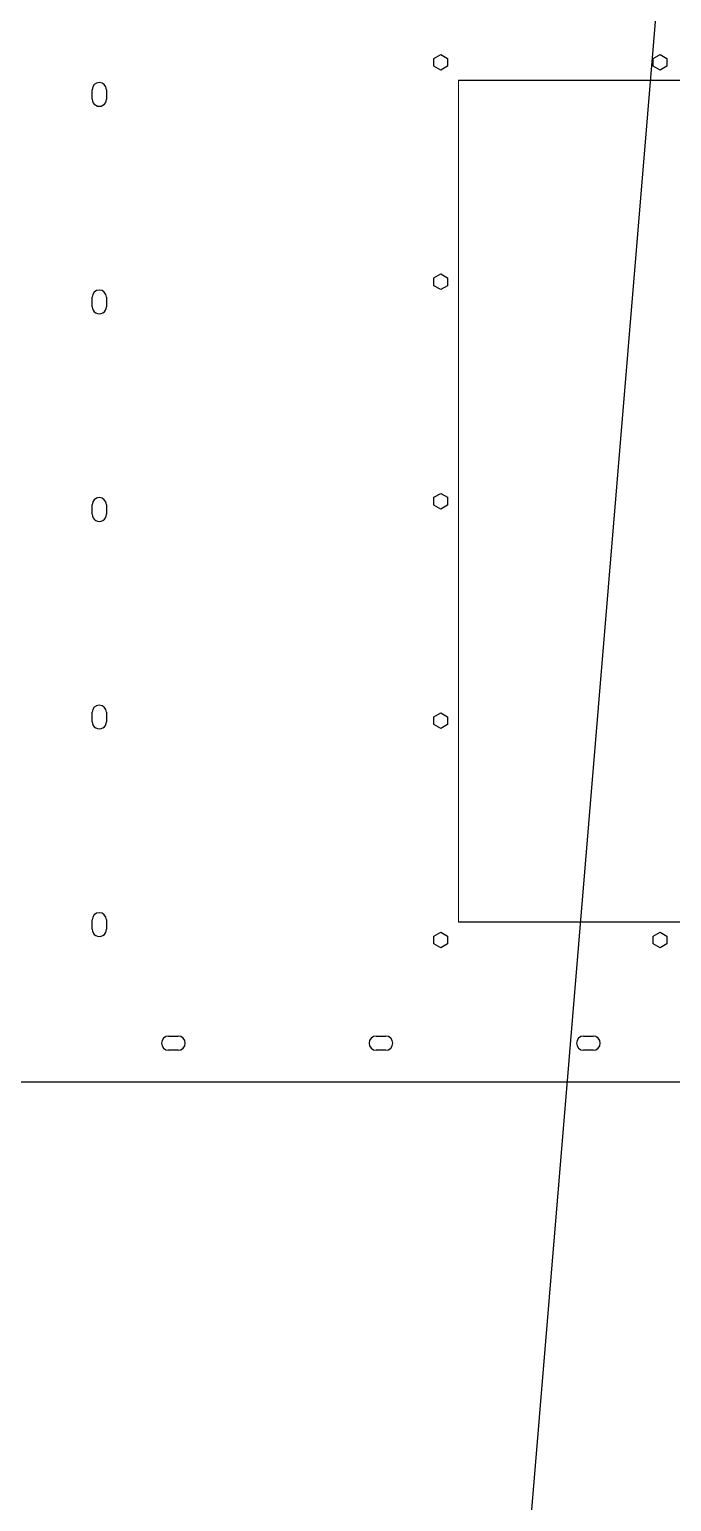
# Model space of a CAD drawing. Extents: x 28911 to 70911, y -59 to 29641.
# Drawn here: x 62232 to 62774, y 18962 to 20203 of the extents above; entities that cross this region are included whole.
import ezdxf

# ---------------------------------------------------------------- set-up
doc = ezdxf.new("R2010")
doc.units = 0
doc.header["$LTSCALE"] = 300
doc.header["$MEASUREMENT"] = 0
doc.styles.get("Standard").update_dxf_attribs({"font": 'STANDARD'})
doc.dimstyles.new('sc1a50_pollici', dxfattribs={"dimscale": 50, "dimtxt": 3, "dimasz": 3, "dimexe": 0, "dimexo": 0, "dimgap": 1, "dimtad": 1, "dimzin": 12, "dimdsep": 46, "dimtxsty": 'Standard', "dimblk": 'CLOSEDBLANK', "dimcen": 1, "dimclrd": 253, "dimclre": 253, "dimclrt": 2, "dimadec": 0, "dimazin": 3, "dimtfac": 1, "dimtmove": 0, "dimatfit": 1, "dimldrblk": 'CLOSEDBLANK', "dimfxl": 1, "dimtolj": 1, "dimtzin": 0, "dimarcsym": 0})

# ---------------------------------------------------------------- blocks, each defined once
blk = doc.blocks.new('A$Cedfd1987')
at = {"color": 7, "linetype": 'Continuous', "lineweight": 25}
for p, q in [((562, 1529.9), (562, -404.9)), ((-283, 628), (-283, 1338)), ((427, 1338), (427, 628)), ((-304.6, 798), (-301.3, 803.7)), ((-301.3, 792.2), (-304.6, 798)), ((-301.3, 803.7), (-294.7, 803.7)), ((-294.7, 803.7), (-291.4, 798)), ((-291.4, 798), (-294.7, 792.2)), ((435.4, 798), (438.7, 803.7)), ((438.7, 792.2), (435.4, 798)), ((438.7, 803.7), (445.3, 803.7)), ((445.3, 803.7), (448.6, 798)), ((448.6, 798), (445.3, 792.2)), ((-294.7, 792.2), (-301.3, 792.2)), ((445.3, 792.2), (438.7, 792.2)), ((523, 733.5), (523, 741.5)), ((535, 741.5), (535, 733.5)), ((-304.6, 613), (-301.3, 618.7)), ((-301.3, 607.2), (-304.6, 613)), ((-301.3, 618.7), (-294.7, 618.7)), ((-294.7, 618.7), (-291.4, 613)), ((-291.4, 613), (-294.7, 607.2)), ((-119.6, 613), (-116.3, 618.7)), ((-116.3, 607.2), (-119.6, 613)), ((-116.3, 618.7), (-109.7, 618.7)), ((-109.7, 618.7), (-106.4, 613)), ((-106.4, 613), (-109.7, 607.2)), ((65.4, 613), (68.7, 618.7)), ((68.7, 607.2), (65.4, 613)), ((68.7, 618.7), (75.3, 618.7)), ((75.3, 618.7), (78.6, 613)), ((78.6, 613), (75.3, 607.2)), ((250.4, 613), (253.7, 618.7)), ((253.7, 607.2), (250.4, 613)), ((253.7, 618.7), (260.3, 618.7)), ((260.3, 618.7), (263.6, 613)), ((263.6, 613), (260.3, 607.2)), ((435.4, 613), (438.7, 618.7)), ((438.7, 607.2), (435.4, 613)), ((438.7, 618.7), (445.3, 618.7)), ((445.3, 618.7), (448.6, 613)), ((448.6, 613), (445.3, 607.2)), ((-294.7, 607.2), (-301.3, 607.2)), ((-109.7, 607.2), (-116.3, 607.2)), ((75.3, 607.2), (68.7, 607.2)), ((260.3, 607.2), (253.7, 607.2)), ((445.3, 607.2), (438.7, 607.2)), ((523, 558.5), (523, 566.5)), ((535, 566.5), (535, 558.5)), ((523, 383.5), (523, 391.5)), ((535, 391.5), (535, 383.5)), ((-275, 331), (-267, 331)), ((-100, 331), (-92, 331)), ((75, 331), (83, 331)), ((250, 331), (258, 331)), ((425, 331), (433, 331)), ((-267, 319), (-275, 319)), ((-92, 319), (-100, 319)), ((83, 319), (75, 319)), ((258, 319), (250, 319)), ((433, 319), (425, 319))]:
    blk.add_line(p, q, dxfattribs=at)
at = {"color": 7, "linetype": 'Continuous', "lineweight": 18}
blk.add_line((427, 628), (-283, 628), dxfattribs=at)
at = {"color": 7, "linetype": 'Continuous', "lineweight": 25}
for centre, start, end in [((529, 741.5), 0, 180), ((529, 733.5), 180, 0), ((529, 566.5), 0, 180), ((529, 558.5), 180, 0), ((529, 391.5), 0, 180), ((529, 383.5), 180, 0), ((-275, 325), 90, 270), ((-267, 325), 270, 90), ((-100, 325), 90, 270), ((-92, 325), 270, 90), ((75, 325), 90, 270), ((83, 325), 270, 90), ((250, 325), 90, 270), ((258, 325), 270, 90), ((425, 325), 90, 270), ((433, 325), 270, 90)]:
    blk.add_arc(centre, 6, start, end, dxfattribs=at)
blk = doc.blocks.new('_ClosedBlank')
at = {"color": 0, "linetype": 'ByBlock', "lineweight": -2}
for p, q in [((-1, 0.1667), (0, 0)), ((-1, 0.1667), (-1, -0.1667)), ((0, 0), (-1, -0.1667))]:
    blk.add_line(p, q, dxfattribs=at)

msp = doc.modelspace()

# ---------------------------------------------------------------- block references
at = {"color": 1, "rotation": 270}
msp.add_blockref('A$Cedfd1987', (61965.933, 19877.689), dxfattribs=at)

# ---------------------------------------------------------------- leaders
msp.add_leader([(62816.362, 20891.998), (62251.465, 14097.084), (62256.349, 13741.156)], dimstyle='sc1a50_pollici', override={"dimtad": 0, "dimldrblk": 'Dot'})

doc.saveas('drawing.dxf')
